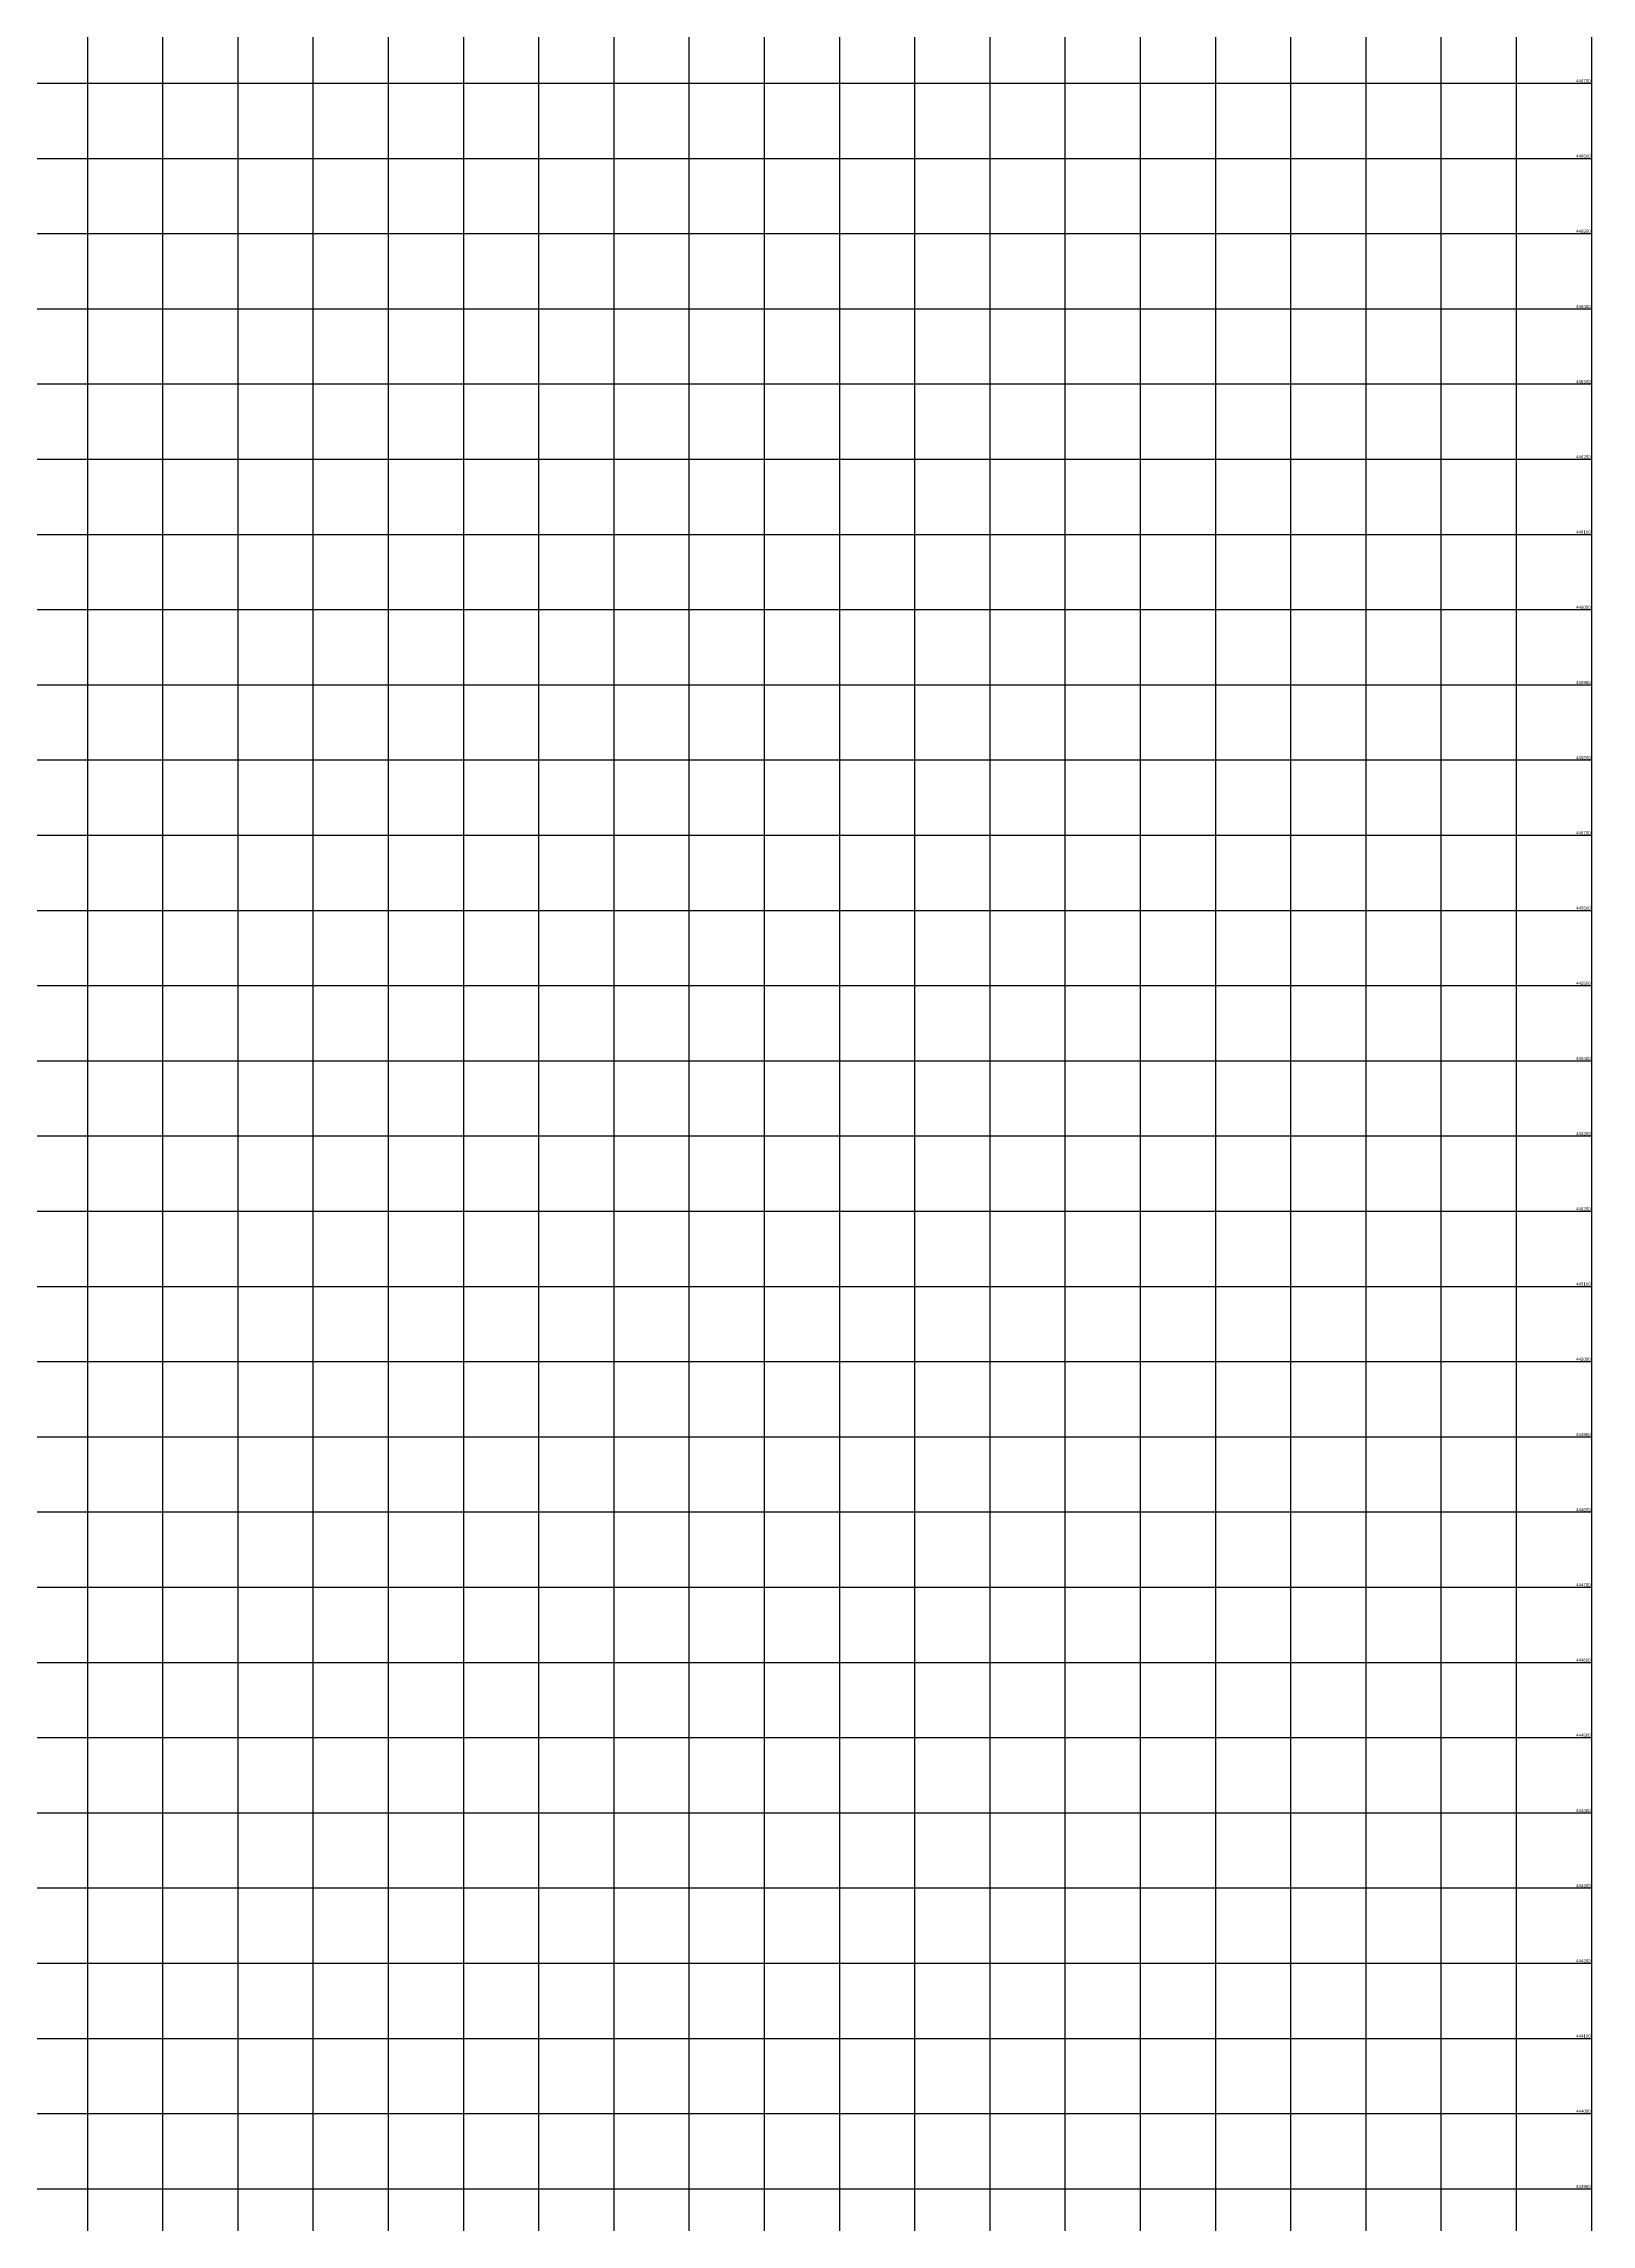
# Model space of a CAD drawing. Header units: millimetres. Extents: x -220040 to 227808, y -12027 to 459223.
# Drawn here: x 221742 to 223800, y 443853 to 446753 of the extents above; entities that cross this region are included whole.
import ezdxf
from ezdxf.enums import TextEntityAlignment as Align

# ---------------------------------------------------------------- set-up
doc = ezdxf.new("R2010")
doc.units = ezdxf.units.MM
doc.layers.add('CV-GRID-LINE', color=252, linetype='Continuous')
doc.styles.get("Standard").update_dxf_attribs({"font": 'Dotum.TTF'})

msp = doc.modelspace()

# ---------------------------------------------------------------- linework, layer by layer
at = {"layer": 'CV-GRID-LINE'}
for p, q in [((221800, 452500), (221800, 441000)), ((221900, 452500), (221900, 441000)), ((222000, 452500), (222000, 441000)), ((222100, 452500), (222100, 441000)), ((222200, 452500), (222200, 441000)), ((222300, 452500), (222300, 441000)), ((222400, 452500), (222400, 441000)), ((222500, 452500), (222500, 441000)), ((222600, 452500), (222600, 441000)), ((222700, 452500), (222700, 441000)), ((222800, 452500), (222800, 441000)), ((222900, 452500), (222900, 441000)), ((223000, 452500), (223000, 441000)), ((223100, 452500), (223100, 441000)), ((223200, 452500), (223200, 441000)), ((223300, 452500), (223300, 441000)), ((223400, 452500), (223400, 441000)), ((223500, 452500), (223500, 441000)), ((223600, 452500), (223600, 441000)), ((223700, 452500), (223700, 441000)), ((223800, 452500), (223800, 441000)), ((216200, 446700), (223800, 446700)), ((216200, 446600), (223800, 446600)), ((216200, 446500), (223800, 446500)), ((216200, 446400), (223800, 446400)), ((216200, 446300), (223800, 446300)), ((216200, 446200), (223800, 446200)), ((216200, 446100), (223800, 446100)), ((216200, 446000), (223800, 446000)), ((216200, 445900), (223800, 445900)), ((216200, 445800), (223800, 445800)), ((216200, 445700), (223800, 445700)), ((216200, 445600), (223800, 445600)), ((216200, 445500), (223800, 445500)), ((216200, 445400), (223800, 445400)), ((216200, 445300), (223800, 445300)), ((216200, 445200), (223800, 445200)), ((216200, 445100), (223800, 445100)), ((216200, 445000), (223800, 445000)), ((216200, 444900), (223800, 444900)), ((216200, 444800), (223800, 444800)), ((216200, 444700), (223800, 444700)), ((216200, 444600), (223800, 444600)), ((216200, 444500), (223800, 444500)), ((216200, 444400), (223800, 444400)), ((216200, 444300), (223800, 444300)), ((216200, 444200), (223800, 444200)), ((216200, 444100), (223800, 444100)), ((216200, 444000), (223800, 444000)), ((216200, 443900), (223800, 443900))]:
    msp.add_line(p, q, dxfattribs=at)

# ---------------------------------------------------------------- texts
for s, p in [('446700', (223799, 446701)), ('446600', (223799, 446601)), ('446500', (223799, 446501)), ('446400', (223799, 446401)), ('446300', (223799, 446301)), ('446200', (223799, 446201)), ('446100', (223799, 446101)), ('446000', (223799, 446001)), ('445900', (223799, 445901)), ('445800', (223799, 445801)), ('445700', (223799, 445701)), ('445600', (223799, 445601)), ('445500', (223799, 445501)), ('445400', (223799, 445401)), ('445300', (223799, 445301)), ('445200', (223799, 445201)), ('445100', (223799, 445101)), ('445000', (223799, 445001)), ('444900', (223799, 444901)), ('444800', (223799, 444801)), ('444700', (223799, 444701)), ('444600', (223799, 444601)), ('444500', (223799, 444501)), ('444400', (223799, 444401)), ('444300', (223799, 444301)), ('444200', (223799, 444201)), ('444100', (223799, 444101)), ('444000', (223799, 444001)), ('443900', (223799, 443901))]:
    msp.add_text(s, height=4.2, dxfattribs=at).set_placement(p, align=Align.RIGHT)

doc.saveas('drawing.dxf')
